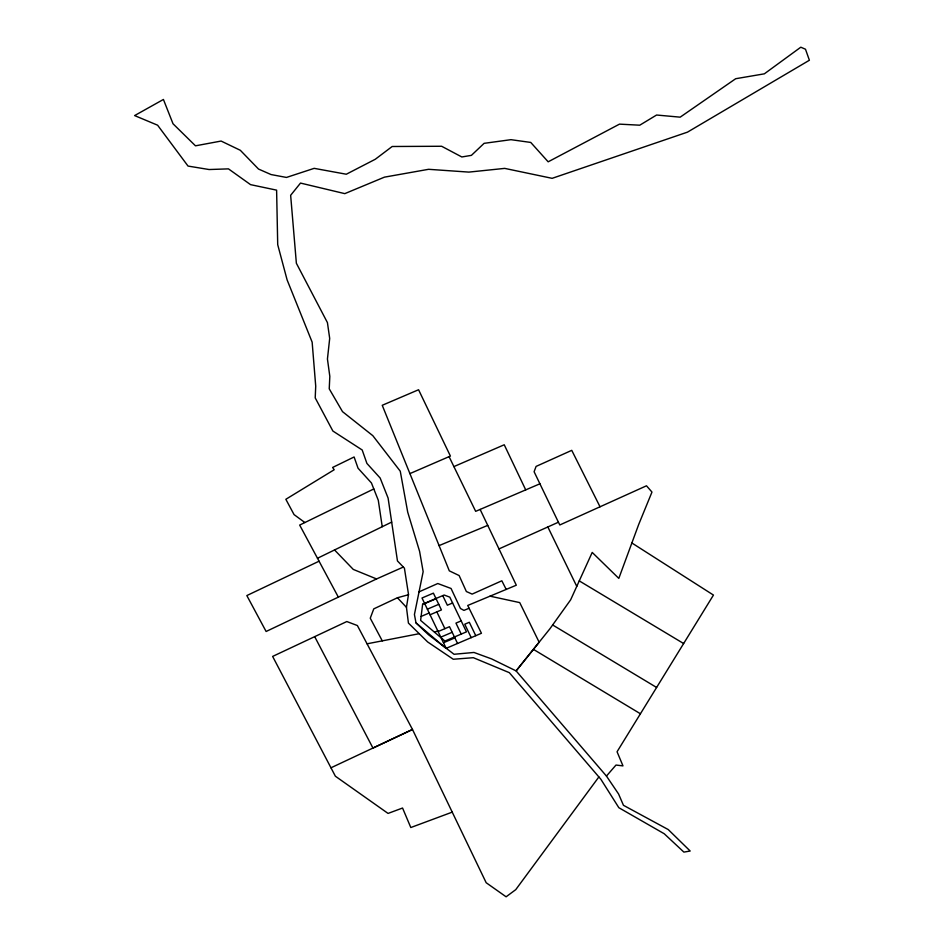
<?xml version="1.0" encoding="UTF-8"?>
<svg xmlns="http://www.w3.org/2000/svg" width="944" height="944" viewBox="0 0 944 944"><rect width="100%" height="100%" fill="white"/><g stroke="black" fill="none" stroke-linecap="round" stroke-linejoin="round"><path stroke-width="1.42" d="M406.451 607.334L408.516 594.449L404.41 568.158L397.459 560.948L388.102 498.078L380.161 478.03L366.909 463.421L362.189 449.981L332.878 431.03L315.213 397.896L315.721 386.155L312.145 342.153L287.118 279.92L277.713 244.685L276.604 190.145L250.561 184.646L228.472 168.87L209.084 169.531L188.033 166.073L157.601 125.198L134.614 115.581L163.418 99.462L173.023 123.77L195.479 145.824L221.108 141.057L240.331 150.297L258.526 169.059L271.058 174.557L286.457 177.437L314.175 168.351L346.306 174.227L375.287 159.265L392.173 146.497L441.627 146.261L461.817 156.964L471.41 155.359L484.107 143.335L510.952 139.677L530.752 142.438L548.169 161.813L619.488 124.136L639.749 125.198L656.587 115.026L680.176 117.162L735.695 78.718L764.345 73.833L800.807 47.2L805.492 49.241L809.386 60.251L687.468 132.148L552.134 178.333L504.698 168.386L468.885 172.103L428.588 169.306L384.432 177.153L344.796 193.638L300.511 183.077L290.646 195.302L296.369 263.258L327.426 322.612L329.692 338.412L327.438 359.015L329.822 376.385L329.232 388.822L342.507 411.643L372.833 435.691L400.268 471.209L407.714 512.167L419.596 551.379L423.16 571.663L414.428 614.497L415.985 622.863L428.352 634.616L454.04 654.275L473.971 652.457L491.564 658.888L516.108 670.901L606.449 776.062L618.58 793.998L623.453 805.303L668.258 829.575L690.194 851.028L683.881 852.102L664.222 833.741L618.851 807.71L600.856 779.248L509.335 672.671L473.345 657.697L453.273 659.254L427.667 641.967L408.422 623.087L406.451 607.334L397.436 597.753L373.765 608.868L370.26 618.214L382.273 640.858M598.874 776.947L515.754 889.649L506.102 896.8L486.172 882.723L412.493 729.476L357.375 625.542L346.814 621.541L272.627 656.422L335.38 776.216L388.055 813.421L402.557 808.029L410.805 827.534L452.235 812.135M606.449 776.062L615.984 765.053L622.981 765.891L617.057 751.754L713.452 595.074L631.925 543.012M304.877 522.539L294.056 514.598L285.843 499.293L334.188 469.746L332.618 467.457L354.106 456.979L358.047 468.212L371.44 482.962L373.8 488.945L299.673 525.076L338.341 597.127M317.491 558.27L391.677 522.103M319.06 561.208L246.832 595.57L266.114 631.489L376.562 578.943L403.348 567.049M330.955 767.802L412.493 729.476L372.951 748.061L314.682 636.645M498.975 548.924L558.411 522.209L559.827 524.958L646.487 485.794L651.974 492.06L638.71 524.439L618.816 578.389L592.207 552.429L570.636 599.841L549.974 628.704L516.108 670.901L539.142 642.203L519.731 602.602L490.019 596.171M419.042 591.853L437.792 583.522L451.055 588.478L460.46 608.491L463.952 610.39L469.097 608.255M409.92 473.605L450.406 456.07L418.57 389.742L382.237 405.295L449.309 570.849L459.126 575.545L466.36 591.522L472.13 594.106L501.83 580.796L506.196 589.422M449.073 456.648L453.899 466.596L504.238 444.777L525.714 489.889M558.411 522.209L539.909 483.8L475.67 511.341L453.899 466.596M424.682 603.594L436.069 598.732M427.372 609.187L438.759 604.325M421.118 616.432L429.142 612.998M452.601 602.992L447.362 605.222L442.748 595.629M430.004 614.804L441.438 609.918L433.39 593.151L422.003 598L446.158 648.327M434.57 632.244L437.733 630.899M461.191 620.881L455.952 623.123L461.215 634.085M438.063 631.571L449.497 626.698L457.545 643.466M440.789 637.153L452.176 632.291M443.479 642.746L454.866 637.884M439.078 545.608L487.741 525.383M397.436 597.753L408.481 594.732M367.063 643.808L419.23 633.695M376.562 578.943L353.28 569.421L334.53 549.951M579.262 580.89L683.633 643.537M552.653 624.975L656.611 687.468M533.407 649.354L640.433 713.77M415.985 622.863L446.052 648.375L481.44 633.271L467.717 605.47L516.309 585.209L480.13 509.43M600.03 506.786L571.757 450.347L536.098 466.407L534.103 471.729L539.909 483.8M547.839 526.964L576.772 586.366M475.764 635.69L469.321 622.273L464.767 624.22L471.209 637.637M436.836 611.889L444.895 628.657M373.8 488.945L378.296 500.285L382.237 526.705M422.629 604.207L420.623 620.409L444.931 641.047L466.454 631.855L449.792 597.139L444.14 595.027L422.629 604.207"/></g></svg>
